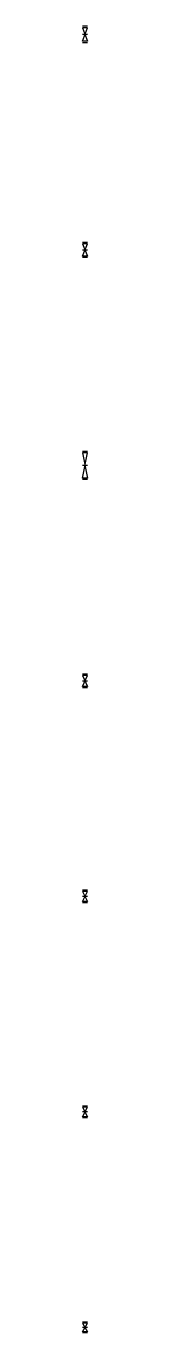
# Model space of a CAD drawing. Header units: metres. Extents: x 2940 to 3060, y -125 to 30195.
import ezdxf

# ---------------------------------------------------------------- set-up
doc = ezdxf.new("R2010")
doc.units = ezdxf.units.M
doc.layers.add('Layer', color=7, linetype='Continuous')

# ---------------------------------------------------------------- blocks, each defined once
blk = doc.blocks.new('9f3f170e-64a5-4e56-8471-a64d578b1dd6_3')
at = {"layer": 'Layer'}
for p, q in [((60, 125), (-60, 125)), ((60, 0), (-60, 0)), ((60, -125), (-60, -125))]:
    blk.add_line(p, q, dxfattribs=at)
blk.add_lwpolyline([(60, -103), (-60, -103), (60, 103), (-60, 103), (60, -103)], dxfattribs=at)
blk = doc.blocks.new('682fc26e-6fb5-4aca-8432-7dd37ea9bbfb_3')
at = {"layer": 'Layer'}
for p, q in [((60, 135), (-60, 135)), ((60, 0), (-60, 0)), ((60, -135), (-60, -135))]:
    blk.add_line(p, q, dxfattribs=at)
blk.add_lwpolyline([(60, -110.5), (-60, -110.5), (60, 110.5), (-60, 110.5), (60, -110.5)], dxfattribs=at)
blk = doc.blocks.new('0b60d67e-bcef-43ea-936d-0c9c987b20a3_3')
at = {"layer": 'Layer'}
for p, q in [((60, 145), (-60, 145)), ((60, 0), (-60, 0)), ((60, -145), (-60, -145))]:
    blk.add_line(p, q, dxfattribs=at)
blk.add_lwpolyline([(60, -118.5), (-60, -118.5), (60, 118.5), (-60, 118.5), (60, -118.5)], dxfattribs=at)
blk = doc.blocks.new('80b4f51f-7205-40cc-8777-cf639aa52770_3')
at = {"layer": 'Layer'}
for p, q in [((60, 155), (-60, 155)), ((60, 0), (-60, 0)), ((60, -155), (-60, -155))]:
    blk.add_line(p, q, dxfattribs=at)
blk.add_lwpolyline([(60, -127), (-60, -127), (60, 127), (-60, 127), (60, -127)], dxfattribs=at)
blk = doc.blocks.new('0cbd69cd-5a45-40be-acd4-bc143b361c88_3')
at = {"layer": 'Layer'}
for p, q in [((60, 325), (-60, 325)), ((60, 0), (-60, 0)), ((60, -325), (-60, -325))]:
    blk.add_line(p, q, dxfattribs=at)
blk.add_lwpolyline([(60, -295), (-60, -295), (60, 295), (-60, 295), (60, -295)], dxfattribs=at)
blk = doc.blocks.new('cb061506-5bba-45a7-aac2-48bcf2f80660_3')
at = {"layer": 'Layer'}
for p, q in [((60, 175), (-60, 175)), ((60, 0), (-60, 0)), ((60, -175), (-60, -175))]:
    blk.add_line(p, q, dxfattribs=at)
blk.add_lwpolyline([(60, -143.5), (-60, -143.5), (60, 143.5), (-60, 143.5), (60, -143.5)], dxfattribs=at)
blk = doc.blocks.new('02beb9b5-7108-4778-8f56-a2d3b9719de7_3')
at = {"layer": 'Layer'}
for p, q in [((60, 195), (-60, 195)), ((60, 0), (-60, 0)), ((60, -195), (-60, -195))]:
    blk.add_line(p, q, dxfattribs=at)
blk.add_lwpolyline([(60, -157), (-60, -157), (60, 157), (-60, 157), (60, -157)], dxfattribs=at)

msp = doc.modelspace()

# ---------------------------------------------------------------- block references
at = {"layer": 'Layer'}
for name, p in [('02beb9b5-7108-4778-8f56-a2d3b9719de7_3', (3000, 30000)), ('cb061506-5bba-45a7-aac2-48bcf2f80660_3', (3000, 25000)), ('0cbd69cd-5a45-40be-acd4-bc143b361c88_3', (3000, 20000)), ('80b4f51f-7205-40cc-8777-cf639aa52770_3', (3000, 15000)), ('0b60d67e-bcef-43ea-936d-0c9c987b20a3_3', (3000, 10000)), ('682fc26e-6fb5-4aca-8432-7dd37ea9bbfb_3', (3000, 5000)), ('9f3f170e-64a5-4e56-8471-a64d578b1dd6_3', (3000, 0))]:
    msp.add_blockref(name, p, dxfattribs=at)

doc.saveas('drawing.dxf')
